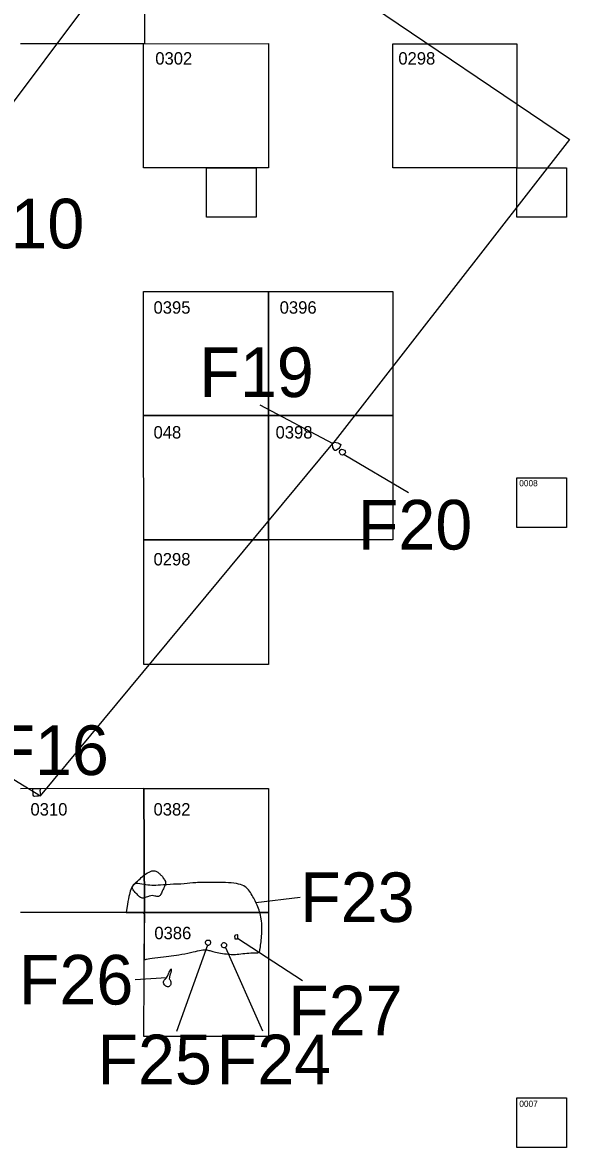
# Model space of a CAD drawing. Extents: x 858 to 5197, y 2407 to 5245.
# Drawn here: x 4880.1 to 4902.13, y 4960.53 to 5005.89 of the extents above; entities that cross this region are included whole.
import ezdxf

# ---------------------------------------------------------------- set-up
doc = ezdxf.new("R2010")
doc.units = 0
for name, color, linetype in [('FeatureID', 7, 'Continuous'), ('fence line', 7, 'Continuous'), ('Other Features', 7, 'Continuous'), ('QuadratID', 7, 'Continuous'), ('Quadrats', 7, 'Continuous'), ('Roots', 7, 'Continuous'), ('Stone', 7, 'Continuous')]:
    doc.layers.add(name, color=color, linetype=linetype)

msp = doc.modelspace()

# ---------------------------------------------------------------- linework, layer by layer
at = {"layer": 'FeatureID'}
for p, q in [((4889.494, 4970.412), (4891.28, 4970.623)), ((4888.759, 4968.976), (4891.378, 4967.264)), ((4887.542, 4968.685), (4886.301, 4965.216)), ((4888.272, 4968.591), (4889.767, 4965.231)), ((4885.893, 4967.379), (4884.633, 4967.294))]:
    msp.add_line(p, q, dxfattribs=at)
at = {"layer": 'fence line'}
for p, q in [((4873.878, 5020.296), (4902.127, 5001.167)), ((4878.113, 5000.516), (4886.509, 5011.743)), ((4902.127, 5001.167), (4892.591, 4988.919)), ((4880.815, 4974.707), (4892.591, 4988.919)), ((4865.034, 4984.452), (4880.815, 4974.707))]:
    msp.add_line(p, q, dxfattribs=at)
at = {"layer": 'Other Features'}
for p, q in [((4892.591, 4988.919), (4892.625, 4988.954)), ((4892.625, 4988.954), (4892.671, 4988.967)), ((4892.671, 4988.967), (4892.733, 4988.961)), ((4892.733, 4988.961), (4892.803, 4988.943)), ((4892.803, 4988.943), (4892.856, 4988.918)), ((4892.584, 4988.862), (4892.591, 4988.919)), ((4892.595, 4988.809), (4892.584, 4988.862)), ((4892.589, 4988.78), (4892.595, 4988.809)), ((4892.6, 4988.749), (4892.589, 4988.78)), ((4892.632, 4988.689), (4892.6, 4988.749)), ((4892.682, 4988.639), (4892.632, 4988.689)), ((4892.71, 4988.639), (4892.682, 4988.639)), ((4892.782, 4988.675), (4892.71, 4988.639)), ((4892.837, 4988.713), (4892.782, 4988.675)), ((4892.873, 4988.765), (4892.837, 4988.713)), ((4892.856, 4988.918), (4892.914, 4988.877)), ((4892.869, 4988.554), (4892.881, 4988.647)), ((4892.891, 4988.497), (4892.869, 4988.554)), ((4892.909, 4988.835), (4892.873, 4988.765)), ((4892.881, 4988.647), (4892.949, 4988.684)), ((4892.937, 4988.463), (4892.891, 4988.497)), ((4892.914, 4988.877), (4892.909, 4988.835)), ((4892.949, 4988.684), (4892.992, 4988.676)), ((4892.992, 4988.676), (4893.059, 4988.645)), ((4893.081, 4988.499), (4893.023, 4988.454)), ((4893.059, 4988.645), (4893.097, 4988.611)), ((4893.105, 4988.546), (4893.081, 4988.499)), ((4893.097, 4988.611), (4893.105, 4988.546)), ((4892.981, 4988.441), (4892.937, 4988.463)), ((4893.023, 4988.454), (4892.981, 4988.441)), ((4880.505, 4975.004), (4880.821, 4974.998)), ((4880.509, 4974.906), (4880.505, 4975.004)), ((4880.518, 4974.828), (4880.509, 4974.906)), ((4880.821, 4974.998), (4880.798, 4974.91)), ((4880.798, 4974.91), (4880.813, 4974.839)), ((4880.531, 4974.742), (4880.518, 4974.828)), ((4880.546, 4974.692), (4880.531, 4974.742)), ((4880.596, 4974.685), (4880.546, 4974.692)), ((4880.672, 4974.698), (4880.596, 4974.685)), ((4880.722, 4974.7), (4880.672, 4974.698)), ((4880.765, 4974.705), (4880.722, 4974.7)), ((4880.815, 4974.707), (4880.765, 4974.705)), ((4880.813, 4974.839), (4880.82, 4974.755)), ((4880.82, 4974.755), (4880.815, 4974.707))]:
    msp.add_line(p, q, dxfattribs=at)
msp.add_open_spline([(4884.271, 4970.006), (4884.346, 4970.502), (4884.436, 4970.92), (4884.578, 4971.212), (4884.895, 4971.152), (4885.24, 4971.096), (4885.518, 4971.096), (4886.021, 4971.143), (4886.64, 4971.156), (4887.029, 4971.216), (4887.72, 4971.229), (4888.834, 4971.208), (4889.21, 4970.973), (4889.488, 4970.426), (4889.603, 4970.178), (4889.688, 4969.901), (4889.739, 4969.602), (4889.739, 4969.119), (4889.701, 4968.825), (4889.671, 4968.539), (4889.628, 4968.385), (4889.53, 4968.385), (4889.206, 4968.376), (4888.886, 4968.342), (4888.591, 4968.308), (4888.412, 4968.325), (4888.062, 4968.368), (4887.789, 4968.415), (4887.648, 4968.476), (4887.481, 4968.51), (4887.238, 4968.488), (4886.888, 4968.394), (4886.376, 4968.3), (4886, 4968.245), (4885.539, 4968.202), (4885.095, 4968.138), (4884.994, 4968.091), (4884.995, 4968.232), (4884.996, 4968.48), (4884.998, 4968.834), (4885, 4969.133), (4885.001, 4969.312), (4885.002, 4969.504), (4885.003, 4969.701), (4885.004, 4969.808), (4885.005, 4969.919), (4885.005, 4970), (4884.89, 4970.006), (4884.715, 4970.006), (4884.536, 4970.006), (4884.327, 4970.006), (4884.271, 4970.006), (4884.271, 4970.006), (4884.271, 4970.006)], degree=3, dxfattribs=at)
at = {"layer": 'QuadratID'}
for p, q in [((4889.653, 4990.476), (4892.591, 4988.919)), ((4893.052, 4988.476), (4895.648, 4986.943))]:
    msp.add_line(p, q, dxfattribs=at)
at = {"layer": 'Quadrats'}
for p, q in [((4885.009, 5010.034), (4885.009, 5005.034)), ((4885.009, 5005.034), (4880.009, 5005.033)), ((4884.975, 5005.033), (4890.007, 5005.038)), ((4884.975, 5000.035), (4884.975, 5005.033)), ((4890.007, 5005.038), (4890.007, 5000.032)), ((4895.011, 5005.032), (4900.009, 5005.031)), ((4895.011, 5000.032), (4895.011, 5005.032)), ((4900.009, 5005.031), (4900.009, 5000.032)), ((4890.007, 5000.032), (4884.975, 5000.035)), ((4887.51, 5000.034), (4889.51, 5000.034)), ((4887.51, 4998.034), (4887.51, 5000.034)), ((4889.51, 5000.034), (4889.51, 4998.034)), ((4900.009, 5000.032), (4895.011, 5000.032)), ((4900.01, 5000.034), (4902.01, 5000.034)), ((4900.01, 4998.034), (4900.01, 5000.034)), ((4902.01, 5000.034), (4902.009, 4998.034)), ((4889.51, 4998.034), (4887.51, 4998.034)), ((4902.009, 4998.034), (4900.01, 4998.034)), ((4884.975, 4995.039), (4890.007, 4995.038)), ((4884.975, 4990.041), (4884.975, 4995.039)), ((4890.007, 4995.038), (4890.007, 4990.04)), ((4890.007, 4995.038), (4895.011, 4995.037)), ((4890.007, 4990.04), (4890.007, 4995.038)), ((4895.011, 4995.037), (4895.011, 4990.039)), ((4884.975, 4990.041), (4890.007, 4990.04)), ((4884.976, 4985.026), (4884.975, 4990.041)), ((4890.007, 4990.04), (4884.975, 4990.041)), ((4890.007, 4990.04), (4890.007, 4985.027)), ((4890.007, 4990.04), (4895.011, 4990.039)), ((4890.007, 4985.027), (4890.007, 4990.04)), ((4895.011, 4990.039), (4890.007, 4990.04)), ((4895.011, 4990.039), (4895.011, 4985.027)), ((4900.01, 4987.534), (4902.01, 4987.534)), ((4900.01, 4985.534), (4900.01, 4987.534)), ((4902.01, 4987.534), (4902.01, 4985.534)), ((4902.01, 4985.534), (4900.01, 4985.534)), ((4884.976, 4985.026), (4890.007, 4985.027)), ((4890.007, 4985.027), (4884.976, 4985.026)), ((4884.976, 4980.012), (4884.976, 4985.026)), ((4890.007, 4985.027), (4890.007, 4980.012)), ((4895.011, 4985.027), (4890.007, 4985.027)), ((4890.007, 4980.012), (4884.976, 4980.012)), ((4880.011, 4975.008), (4884.976, 4975.014)), ((4884.976, 4975.014), (4885.005, 4970.006)), ((4884.976, 4975.008), (4890.007, 4975.008)), ((4885.005, 4970.006), (4884.976, 4975.008)), ((4890.007, 4975.008), (4890.008, 4970.006)), ((4885.005, 4970.006), (4880.009, 4970.01)), ((4884.976, 4965.008), (4885.005, 4970.006)), ((4890.008, 4970.006), (4885.005, 4970.006)), ((4885.005, 4970.006), (4890.008, 4970.006)), ((4890.008, 4970.006), (4890.008, 4965.008)), ((4890.008, 4965.008), (4884.976, 4965.008)), ((4900.011, 4962.534), (4902.011, 4962.534)), ((4900.011, 4960.534), (4900.011, 4962.534)), ((4902.011, 4962.534), (4902.011, 4960.534)), ((4902.011, 4960.534), (4900.011, 4960.534))]:
    msp.add_line(p, q, dxfattribs=at)
at = {"layer": 'Roots'}
for points in [[(4888.745, 4969.121), (4888.696, 4969.112), (4888.657, 4969.099), (4888.65, 4969.049), (4888.658, 4968.989), (4888.661, 4968.944), (4888.67, 4968.929), (4888.728, 4968.926), (4888.755, 4968.935), (4888.759, 4968.968), (4888.76, 4968.999), (4888.757, 4969.087), (4888.745, 4969.121), (4888.745, 4969.121), (4888.745, 4969.121)], [(4887.626, 4968.891), (4887.599, 4968.9), (4887.543, 4968.899), (4887.505, 4968.884), (4887.485, 4968.859), (4887.466, 4968.832), (4887.46, 4968.802), (4887.469, 4968.765), (4887.476, 4968.737), (4887.507, 4968.712), (4887.544, 4968.683), (4887.587, 4968.673), (4887.623, 4968.701), (4887.652, 4968.729), (4887.667, 4968.771), (4887.667, 4968.827), (4887.651, 4968.861), (4887.626, 4968.891), (4887.626, 4968.891), (4887.626, 4968.891)], [(4888.21, 4968.798), (4888.137, 4968.78), (4888.104, 4968.709), (4888.119, 4968.635), (4888.159, 4968.585), (4888.251, 4968.579), (4888.306, 4968.633), (4888.32, 4968.677), (4888.313, 4968.718), (4888.3, 4968.749), (4888.286, 4968.777), (4888.21, 4968.798), (4888.21, 4968.798), (4888.21, 4968.798)], [(4886.003, 4967.34), (4886.017, 4967.413), (4886.038, 4967.49), (4886.052, 4967.544), (4886.075, 4967.604), (4886.087, 4967.657), (4886.079, 4967.728), (4886.073, 4967.74), (4886.045, 4967.693), (4886.001, 4967.6), (4885.973, 4967.54), (4885.949, 4967.473), (4885.91, 4967.404), (4885.881, 4967.354), (4885.868, 4967.328), (4885.826, 4967.308), (4885.782, 4967.251), (4885.768, 4967.173), (4885.807, 4967.078), (4885.857, 4967.036), (4885.938, 4967.003), (4886.013, 4967.027), (4886.061, 4967.073), (4886.07, 4967.126), (4886.076, 4967.172), (4886.055, 4967.258), (4886.027, 4967.311), (4886.003, 4967.34), (4886.003, 4967.34), (4886.003, 4967.34)]]:
    msp.add_open_spline(points, degree=3, dxfattribs=at)
at = {"layer": 'Stone'}
msp.add_open_spline([(4885.301, 4971.681), (4885.15, 4971.624), (4885.004, 4971.531), (4884.845, 4971.382), (4884.611, 4971.168), (4884.52, 4971.057), (4884.505, 4970.985), (4884.598, 4970.855), (4884.746, 4970.703), (4884.88, 4970.568), (4885.035, 4970.605), (4885.215, 4970.671), (4885.32, 4970.695), (4885.418, 4970.675), (4885.582, 4970.64), (4885.661, 4970.702), (4885.715, 4970.863), (4885.824, 4971.061), (4885.866, 4971.21), (4885.837, 4971.301), (4885.784, 4971.351), (4885.74, 4971.447), (4885.717, 4971.471), (4885.624, 4971.564), (4885.517, 4971.654), (4885.401, 4971.701), (4885.301, 4971.681), (4885.301, 4971.681), (4885.301, 4971.681)], degree=3, dxfattribs=at)

# ---------------------------------------------------------------- texts
at = {"layer": 'FeatureID'}
for s, p in [('F10', (4877.976, 4996.782)), ('F19', (4887.217, 4990.789)), ('F20', (4893.602, 4984.641)), ('F16', (4878.963, 4975.549)), ('F23', (4891.28, 4969.623)), ('F26', (4879.95, 4966.299)), ('F27', (4890.799, 4965.058)), ('F25', (4883.113, 4963.084)), ('F24', (4887.917, 4963.084))]:
    msp.add_text(s, height=2, dxfattribs=at).set_placement(p)
at = {"layer": 'QuadratID'}
for s, height, p in [('0302', 0.5, (4885.444, 5004.191)), ('0298', 0.5, (4895.234, 5004.191)), ('0395', 0.5, (4885.373, 4994.149)), ('0396', 0.5, (4890.454, 4994.149)), ('048', 0.5, (4885.373, 4989.116)), ('0398', 0.5, (4890.289, 4989.116)), ('0008', 0.25, (4900.104, 4987.191)), ('0298', 0.5, (4885.373, 4984)), ('0310', 0.5, (4880.416, 4973.917)), ('0382', 0.5, (4885.373, 4973.917)), ('0386', 0.5, (4885.406, 4968.93)), ('0007', 0.25, (4900.107, 4962.171))]:
    msp.add_text(s, height=height, rotation=0.0208, dxfattribs=at).set_placement(p)

doc.saveas('drawing.dxf')
